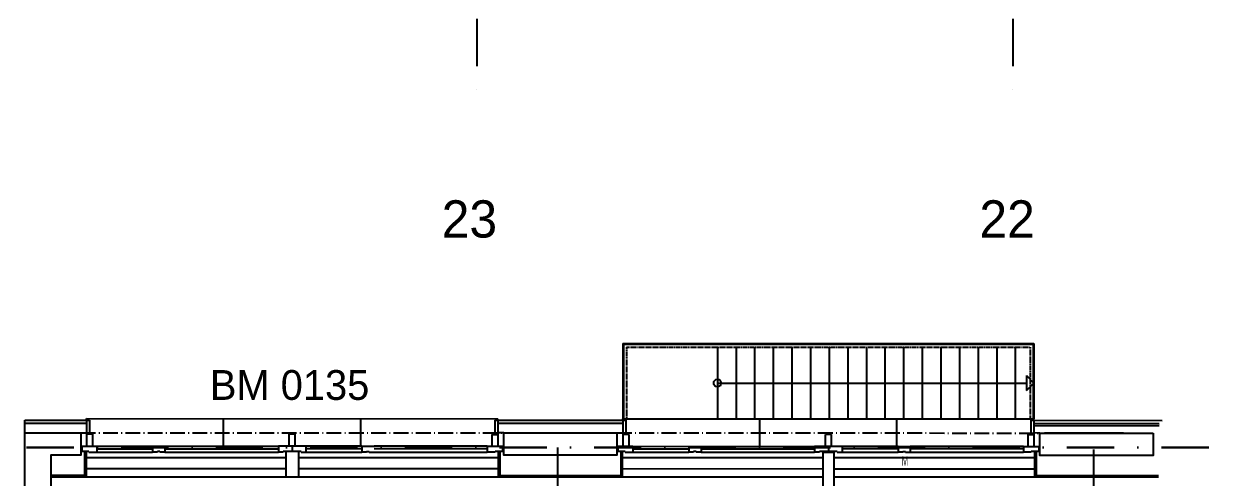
# Model space of a CAD drawing. Header units: millimetres. Extents: x -15291 to 293567, y -98510 to 49398.
# Drawn here: x 41036 to 57149, y 9457 to 15552 of the extents above; entities that cross this region are included whole.
import ezdxf

# ---------------------------------------------------------------- set-up
doc = ezdxf.new("R2010")
doc.units = ezdxf.units.MM
doc.header["$LTSCALE"] = 50
doc.header["$MEASUREMENT"] = 0
for name, pattern in [('AUSGEZOGEN', [0]), ('CENTER', [2, 1.25, -0.25, 0.25, -0.25]), ('HIDDEN', [0.375, 0.25, -0.125]), ('STRICHPUNKT', [25.4, 12.7, -6.35, 0, -6.35]), ('ULINETYPE11', [6, 4, -0.9, 0.2, -0.9])]:
    doc.linetypes.add(name, pattern=pattern)
doc.layers.get('0').update_dxf_attribs({"linetype": 'AUSGEZOGEN'})
for name, color, linetype in [('A1------D-(cotations)', 5, 'CONTINUOUS'), ('A1-----3T-(textes compl. ref. coupes div.)', 8, 'CONTINUOUS'), ('A1E0----E-(dalles escaliers balcons)', 2, 'CONTINUOUS'), ('A1E44---E-(revetement facades)', 7, 'CONTINUOUS'), ('A1E5----E-(fenetres et portes ext)', 7, 'CONTINUOUS'), ('A1E5----EV(fenetres et portes ext vue)', 8, 'CONTINUOUS'), ('A1E61---E-(murs porteurs int+ext)', 6, 'CONTINUOUS'), ('A1E61---EV(murs porteurs int+ext  vue)', 8, 'CONTINUOUS'), ('A1E62---E-(murs non porteurs)', 3, 'CONTINUOUS'), ('A1E62---EV(murs non porteurs vue)', 8, 'CONTINUOUS'), ('A1E63---E-(isolation)', 4, 'CONTINUOUS'), ('A1M11---E-(cloisons legeres)', 4, 'CONTINUOUS'), ('AXEN', 3, 'STRICHPUNKT'), ('AXNR', 3, 'CONTINUOUS')]:
    doc.layers.add(name, color=color, linetype=linetype)

msp = doc.modelspace()

# ---------------------------------------------------------------- linework, layer by layer
at = {"layer": 'A1------D-(cotations)'}
for p, q in [((41397, 9711), (41397, 9185)), ((55214, 9761), (54889, 9761))]:
    msp.add_line(p, q, dxfattribs=at)
at = {"layer": 'A1E0----E-(dalles escaliers balcons)'}
for p, q in [((49077, 11263), (54597, 11262)), ((49077, 11263), (49077, 10253)), ((49087, 11253), (54587, 11252)), ((49087, 11253), (49087, 10253)), ((50347, 11212), (50347, 10252)), ((50597, 11212), (50597, 10252)), ((50847, 11212), (50847, 10252)), ((51097, 11212), (51097, 10252)), ((51347, 11212), (51347, 10252)), ((51597, 11212), (51597, 10252)), ((51847, 11212), (51847, 10252)), ((52097, 11212), (52097, 10252)), ((52347, 11212), (52347, 10252)), ((52597, 11212), (52597, 10252)), ((52847, 11212), (52847, 10252)), ((53097, 11212), (53097, 10252)), ((53347, 11212), (53347, 10252)), ((53597, 11212), (53597, 10252)), ((53847, 11212), (53847, 10252)), ((54097, 11212), (54097, 10252)), ((54347, 11212), (54347, 10252)), ((54587, 11252), (54587, 10252)), ((54597, 11262), (54597, 10252)), ((54497, 10832), (54497, 10632)), ((54497, 10832), (54597, 10732)), ((50347, 10732), (54497, 10732)), ((54497, 10632), (54597, 10732))]:
    msp.add_line(p, q, dxfattribs=at)
at = {"layer": 'A1E0----E-(dalles escaliers balcons)', "linetype": 'HIDDEN'}
for p, q in [((49127, 11213), (54547, 11212)), ((49127, 11213), (49127, 10253)), ((54547, 11212), (54547, 10252))]:
    msp.add_line(p, q, dxfattribs=at)
at = {"layer": 'A1E0----E-(dalles escaliers balcons)'}
msp.add_circle((50347, 10732), 50, dxfattribs=at)
at = {"layer": 'A1E44---E-(revetement facades)'}
for p, q in [((41047, 10234), (41917, 10234)), ((41047, 10064), (41047, 10234)), ((41047, 10194), (41877, 10194)), ((41877, 10234), (41877, 10044)), ((41917, 10234), (41917, 10044)), ((47357, 10233), (47357, 10043)), ((47357, 10233), (49117, 10233)), ((47397, 10233), (47397, 10043)), ((47397, 10193), (49077, 10193)), ((49077, 10233), (49077, 10043)), ((49117, 10233), (49117, 10043)), ((54557, 10232), (54557, 10042)), ((54557, 10232), (56317, 10231)), ((54597, 10232), (54597, 10042)), ((54597, 10192), (56277, 10191))]:
    msp.add_line(p, q, dxfattribs=at)
at = {"layer": 'A1E5----E-(fenetres et portes ext)'}
for p, q in [((41957, 10044), (41877, 10044)), ((41877, 10044), (41877, 9884)), ((41957, 10044), (41957, 9884)), ((44677, 10044), (44597, 10044)), ((44597, 9884), (44597, 10044)), ((44677, 9884), (44677, 10044)), ((47317, 10043), (47397, 10043)), ((47317, 10043), (47317, 9883)), ((47397, 10043), (47397, 9883)), ((49157, 10043), (49077, 10043)), ((49077, 10043), (49077, 9883)), ((49157, 10043), (49157, 9883)), ((51877, 10042), (51797, 10042)), ((51797, 9882), (51797, 10042)), ((51877, 9882), (51877, 10042)), ((54517, 10042), (54597, 10042)), ((54517, 10042), (54517, 9882)), ((54597, 10042), (54597, 9882)), ((41797, 9884), (42012, 9884)), ((41812, 9884), (41812, 9814)), ((42012, 9884), (42762, 9884)), ((42012, 9884), (42012, 9804)), ((42012, 9850), (42762, 9850)), ((42012, 9849), (42012, 9850)), ((42762, 9884), (42927, 9884)), ((42762, 9884), (42762, 9804)), ((42927, 9884), (44452, 9884)), ((42927, 9884), (42927, 9804)), ((42927, 9850), (44452, 9850)), ((44822, 9884), (44452, 9884)), ((44452, 9884), (44452, 9804)), ((44637, 9884), (44637, 9814)), ((45572, 9883), (44822, 9884)), ((44822, 9884), (44822, 9804)), ((45572, 9849), (44822, 9850)), ((45572, 9883), (45572, 9803)), ((45572, 9883), (45737, 9883)), ((47256, 9883), (45737, 9883)), ((47256, 9849), (45737, 9849)), ((47256, 9883), (47256, 9803)), ((47256, 9883), (47477, 9883)), ((47462, 9883), (47462, 9813)), ((48997, 9883), (49212, 9883)), ((49012, 9883), (49012, 9813)), ((49212, 9883), (49962, 9882)), ((49212, 9883), (49212, 9803)), ((49212, 9849), (49962, 9848)), ((49212, 9848), (49212, 9849)), ((49962, 9882), (50127, 9882)), ((49962, 9882), (49962, 9802)), ((50127, 9882), (51652, 9882)), ((50127, 9882), (50127, 9802)), ((50127, 9848), (51652, 9848)), ((52022, 9882), (51652, 9882)), ((51652, 9882), (51652, 9802)), ((51837, 9882), (51837, 9812)), ((52772, 9882), (52022, 9882)), ((52022, 9882), (52022, 9802)), ((52772, 9848), (52022, 9848)), ((52772, 9882), (52772, 9802)), ((52772, 9882), (52937, 9882)), ((54456, 9882), (52937, 9882)), ((52937, 9882), (52937, 9802)), ((54456, 9848), (52937, 9848)), ((54456, 9882), (54456, 9802)), ((54456, 9882), (54677, 9881)), ((54662, 9881), (54662, 9811)), ((41907, 9814), (41797, 9814)), ((41907, 9814), (41907, 9804)), ((41907, 9804), (42012, 9804)), ((42012, 9804), (42762, 9804)), ((42827, 9804), (42762, 9804)), ((42827, 9814), (42827, 9804)), ((42862, 9814), (42827, 9814)), ((42862, 9804), (42861, 9804)), ((42862, 9814), (42862, 9804)), ((42927, 9804), (42862, 9804)), ((42927, 9804), (44452, 9804)), ((44517, 9804), (44452, 9804)), ((44757, 9814), (44517, 9814)), ((44517, 9814), (44517, 9804)), ((44552, 9814), (44552, 9474)), ((44722, 9814), (44722, 9474)), ((44757, 9814), (44757, 9804)), ((44757, 9804), (44822, 9804)), ((44822, 9804), (45572, 9803)), ((45637, 9803), (45572, 9803)), ((45637, 9813), (45637, 9803)), ((45637, 9813), (45672, 9813)), ((45672, 9813), (45672, 9803)), ((45672, 9803), (45737, 9803)), ((45737, 9803), (47256, 9803)), ((47361, 9803), (47256, 9803)), ((47361, 9803), (47256, 9803)), ((47462, 9813), (47361, 9813)), ((47361, 9803), (47361, 9813)), ((49107, 9813), (48997, 9813)), ((49107, 9813), (49107, 9803)), ((49107, 9803), (49212, 9803)), ((49212, 9803), (49962, 9802)), ((50027, 9802), (49962, 9802)), ((50027, 9812), (50027, 9802)), ((50062, 9812), (50027, 9812)), ((50062, 9802), (50061, 9802)), ((50062, 9812), (50062, 9802)), ((50127, 9802), (50062, 9802)), ((50127, 9802), (51652, 9802)), ((51717, 9802), (51652, 9802)), ((51957, 9812), (51717, 9812)), ((51717, 9812), (51717, 9802)), ((51957, 9812), (51957, 9802)), ((51957, 9802), (52022, 9802)), ((52022, 9802), (52772, 9802)), ((52837, 9802), (52772, 9802)), ((52837, 9812), (52837, 9802)), ((52837, 9812), (52872, 9812)), ((52872, 9812), (52872, 9802)), ((52872, 9802), (52937, 9802)), ((52937, 9802), (54456, 9802)), ((54561, 9802), (54456, 9802)), ((54561, 9802), (54456, 9802)), ((54662, 9811), (54561, 9811)), ((54561, 9802), (54561, 9811))]:
    msp.add_line(p, q, dxfattribs=at)
at = {"layer": 'A1E5----E-(fenetres et portes ext)', "linetype": 'CENTER'}
for p, q in [((47256, 9849), (47256, 9849)), ((47256, 9849), (47256, 9849)), ((54456, 9848), (54456, 9848)), ((54456, 9848), (54456, 9848))]:
    msp.add_line(p, q, dxfattribs=at)
at = {"layer": 'A1E5----EV(fenetres et portes ext vue)'}
for p, q in [((41877, 10234), (41877, 10254)), ((41877, 10254), (47397, 10253)), ((43717, 9884), (43717, 10254)), ((45557, 9883), (45557, 10253)), ((47397, 10233), (47397, 10253)), ((49077, 10253), (54597, 10252)), ((49077, 10233), (49077, 10253)), ((50917, 9882), (50917, 10252)), ((52757, 9882), (52757, 10252)), ((54597, 10232), (54597, 10252))]:
    msp.add_line(p, q, dxfattribs=at)
at = {"layer": 'A1E61---E-(murs porteurs int+ext)', "color": 0}
for points in [[(41046, 4964), (41047, 10064), (41797, 10064), (41797, 9764), (41397, 9764), (41397, 9764), (41396, 4964)], [(48997, 10063), (48997, 9763), (47477, 9763), (47477, 10063)], [(56197, 10061), (56197, 9761), (54677, 9761), (54677, 10061)]]:
    msp.add_lwpolyline(points, close=True, dxfattribs=at)
at = {"layer": 'A1E61---E-(murs porteurs int+ext)'}
msp.add_lwpolyline([(54737, 10061), (55802, 10061)], close=True, dxfattribs=at)
at = {"layer": 'A1E61---EV(murs porteurs int+ext  vue)', "linetype": 'ULINETYPE11'}
for p, q in [((41797, 10064), (47477, 10063)), ((48997, 10063), (54677, 10061))]:
    msp.add_line(p, q, dxfattribs=at)
at = {"layer": 'A1E62---E-(murs non porteurs)', "color": 0}
for p, q in [((51762, 9802), (51760, 2262)), ((51912, 9802), (51910, 2262))]:
    msp.add_line(p, q, dxfattribs=at)
at = {"layer": 'A1E62---E-(murs non porteurs)'}
msp.add_line((51762, 9802), (51912, 9802), dxfattribs=at)
at = {"layer": 'A1E62---EV(murs non porteurs vue)'}
for p, q in [((41869, 9734), (44552, 9734)), ((44722, 9734), (47405, 9733)), ((49069, 9733), (51762, 9732)), ((51912, 9732), (54605, 9732)), ((41869, 9584), (44552, 9584)), ((44722, 9584), (47405, 9583)), ((49069, 9583), (51762, 9582)), ((51912, 9582), (54605, 9582)), ((41869, 9474), (47405, 9473)), ((49069, 9473), (51762, 9472)), ((51912, 9472), (54605, 9472))]:
    msp.add_line(p, q, dxfattribs=at)
at = {"layer": 'A1E63---E-(isolation)'}
for p, q in [((54597, 10162), (56277, 10161)), ((41797, 10064), (41877, 10064)), ((47477, 10063), (47397, 10063)), ((47477, 10063), (47397, 10063)), ((48997, 10063), (49077, 10063)), ((54677, 10061), (54597, 10062)), ((54677, 10061), (54597, 10062))]:
    msp.add_line(p, q, dxfattribs=at)
at = {"layer": 'A1M11---E-(cloisons legeres)', "color": 0}
for p, q in [((41849, 9814), (41849, 9494)), ((41869, 9814), (41869, 9474)), ((47405, 9813), (47405, 9473)), ((47425, 9813), (47425, 9493)), ((49049, 9813), (49049, 9493)), ((49069, 9813), (49069, 9473)), ((41397, 9494), (41869, 9494)), ((41397, 9474), (41869, 9474)), ((47405, 9493), (49069, 9493)), ((47405, 9473), (49069, 9473))]:
    msp.add_line(p, q, dxfattribs=at)
at = {"layer": 'A1M11---E-(cloisons legeres)'}
for p, q in [((54605, 9811), (54605, 9472)), ((54625, 9811), (54625, 9492)), ((54605, 9492), (56269, 9491)), ((54605, 9472), (56269, 9471))]:
    msp.add_line(p, q, dxfattribs=at)
at = {"layer": 'AXEN', "linetype": 'STRICHPUNKT'}
for p, q in [((47115, 37212), (47115, 14382)), ((54315, 37212), (54315, 14382)), ((48198, 9867), (48198, -1889)), ((55398, 9838), (55398, -1823))]:
    msp.add_line(p, q, dxfattribs=at)
at = {"layer": 'AXEN', "linetype": 'STRICHPUNKT', "lineweight": 30}
msp.add_line((32179, 9869), (57149, 9869), dxfattribs=at)

# ---------------------------------------------------------------- texts
msp.add_text('BM 0135', height=400).set_placement((43532, 10506))
at = {"layer": 'A1-----3T-(textes compl. ref. coupes div.)', "width": 0.5}
msp.add_text('M', height=125, rotation=359.9883, dxfattribs=at).set_placement((52824, 9625))
at = {"layer": 'AXNR'}
for s, p in [('23', (46645, 12685)), ('22', (53865, 12685))]:
    msp.add_text(s, height=500, dxfattribs=at).set_placement(p)

doc.saveas('drawing.dxf')
